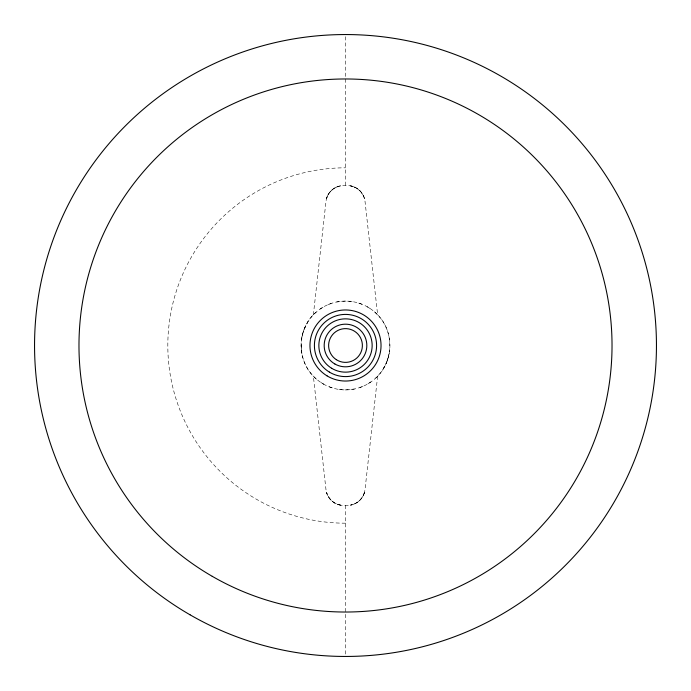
<?xml version="1.0" encoding="UTF-8"?>
<svg xmlns="http://www.w3.org/2000/svg" width="691" height="691" viewBox="0 0 691 691"><rect width="100%" height="100%" fill="white"/><g stroke="black" fill="none" stroke-linecap="round" stroke-linejoin="round"><path stroke-width="0.52" stroke-dasharray="3.46 2.59" d="M316.573 379.212C296.145 362.689 296.145 328.311 316.573 311.788M313.369 314.828L325.979 201.392A17.767 17.767 0 0 1 343.634 185.585L347.366 185.585A17.767 17.767 0 0 1 365.021 201.392L377.632 314.828C395.097 332.19 393.499 363.656 374.427 379.212M377.632 376.172L365.021 489.608A17.767 17.767 0 0 1 347.366 505.415L343.634 505.415A17.767 17.767 0 0 1 325.979 489.608L313.369 376.172M301.82 337.415L304.023 329.607M386.977 361.393L389.18 353.585M304.195 329.149L307.91 321.833M383.09 369.167L386.805 361.851M320.106 309.05L323.949 306.657M370.894 381.95L367.059 384.343M328.026 304.662L332.293 303.09M362.974 386.338L358.707 387.91M336.672 301.967L345.5 301.077L354.328 301.967M354.328 389.033L345.5 389.923L336.672 389.033M358.707 303.09L362.974 304.662M332.293 387.91L328.026 386.338M367.059 306.657L370.894 309.05M323.949 384.343L320.106 381.95M374.427 311.788L377.632 314.828M301.077 345.5L301.777 353.351M345.5 36.709L345.5 185.585M345.5 505.415L345.5 654.291M345.5 523.182A177.682 177.682 0 0 1 167.818 345.5A177.682 177.682 0 0 1 345.5 167.818M327.085 196.9L326.567 198.403C328.38 191.994 334.029 186.933 340.594 185.844C334.582 186.916 329.322 191.208 327.085 196.9M364.433 492.597C362.628 499.006 356.962 504.067 350.406 505.156C356.962 504.007 362.568 498.988 364.433 492.597M351.952 186.181L350.406 185.844C356.971 186.941 362.628 191.994 364.433 198.403C362.697 192.539 357.852 187.788 351.952 186.181M340.594 505.156C334.038 504.067 328.372 499.006 326.567 492.597C328.432 498.988 334.038 504.007 340.594 505.156M323.293 383.971A44.423 44.423 0 0 0 389.923 345.5A44.423 44.423 0 0 0 323.293 307.029A44.423 44.423 0 0 0 323.293 383.971"/><path stroke-width="1.04" d="M334.841 363.967A21.326 21.326 0 0 0 366.826 345.5A21.326 21.326 0 0 0 334.841 327.033A21.326 21.326 0 0 0 334.841 363.967M336.336 359.674A16.878 16.878 0 0 0 362.36 346.346A16.878 16.878 0 0 0 337.804 330.479A16.878 16.878 0 0 0 336.336 359.674M331.645 368.268A26.655 26.655 0 0 0 372.147 346.113A26.655 26.655 0 0 0 332.708 322.118A26.655 26.655 0 0 0 331.645 368.268M329.339 372.069A31.095 31.095 0 0 0 376.586 346.208A31.095 31.095 0 0 0 330.574 318.223A31.095 31.095 0 0 0 329.339 372.069M327.033 375.861A35.535 35.535 0 0 0 381.026 346.312A35.535 35.535 0 0 0 328.441 314.327A35.535 35.535 0 0 0 327.033 375.861M190.025 614.791A310.95 310.95 0 0 0 656.45 345.5A310.95 310.95 0 0 0 190.025 76.209A310.95 310.95 0 0 0 190.025 614.791M212.241 576.32A266.527 266.527 0 0 0 612.027 345.5A266.527 266.527 0 0 0 212.241 114.68A266.527 266.527 0 0 0 212.241 576.32"/></g></svg>
